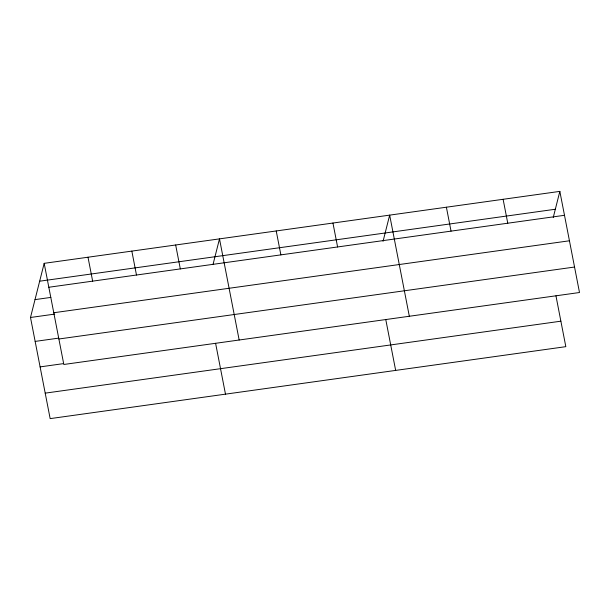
<?xml version="1.0" encoding="UTF-8"?>
<svg xmlns="http://www.w3.org/2000/svg" width="610" height="610" viewBox="0 0 610 610"><rect width="100%" height="100%" fill="white"/><g stroke="black" fill="none" stroke-linecap="round" stroke-linejoin="round"><path stroke-width="0.91" d="M555.954 295.835L565.828 346.663L50.157 418.62L30.5 317.482L44.172 263.337L559.843 191.38L579.5 292.518L63.829 364.475L44.172 263.337M213.126 264.099L219.493 238.868L239.158 340.006M383.065 241.278L389.668 215.124L409.325 316.262M553.239 217.534L559.843 191.38M39.658 281.202L555.329 209.245M48.815 287.257L564.494 215.299M35.014 299.617L50.866 297.406M53.771 312.739L569.443 240.782M30.5 317.482L54.747 314.097M35.151 341.409L58.468 338.154M58.873 338.992L574.544 267.035M40.1 366.892L63.417 363.636M45.209 393.145L560.88 321.188M503.113 199.295L507.764 223.214M446.39 207.209L451.042 231.129M385.779 319.587L395.661 370.415M332.946 223.039L337.597 246.966M276.223 230.954L280.875 254.881M215.604 343.331L225.487 394.159M175.665 244.984L180.316 268.911M131.836 251.099L136.48 275.026M88 257.214L92.651 281.141"/></g></svg>
